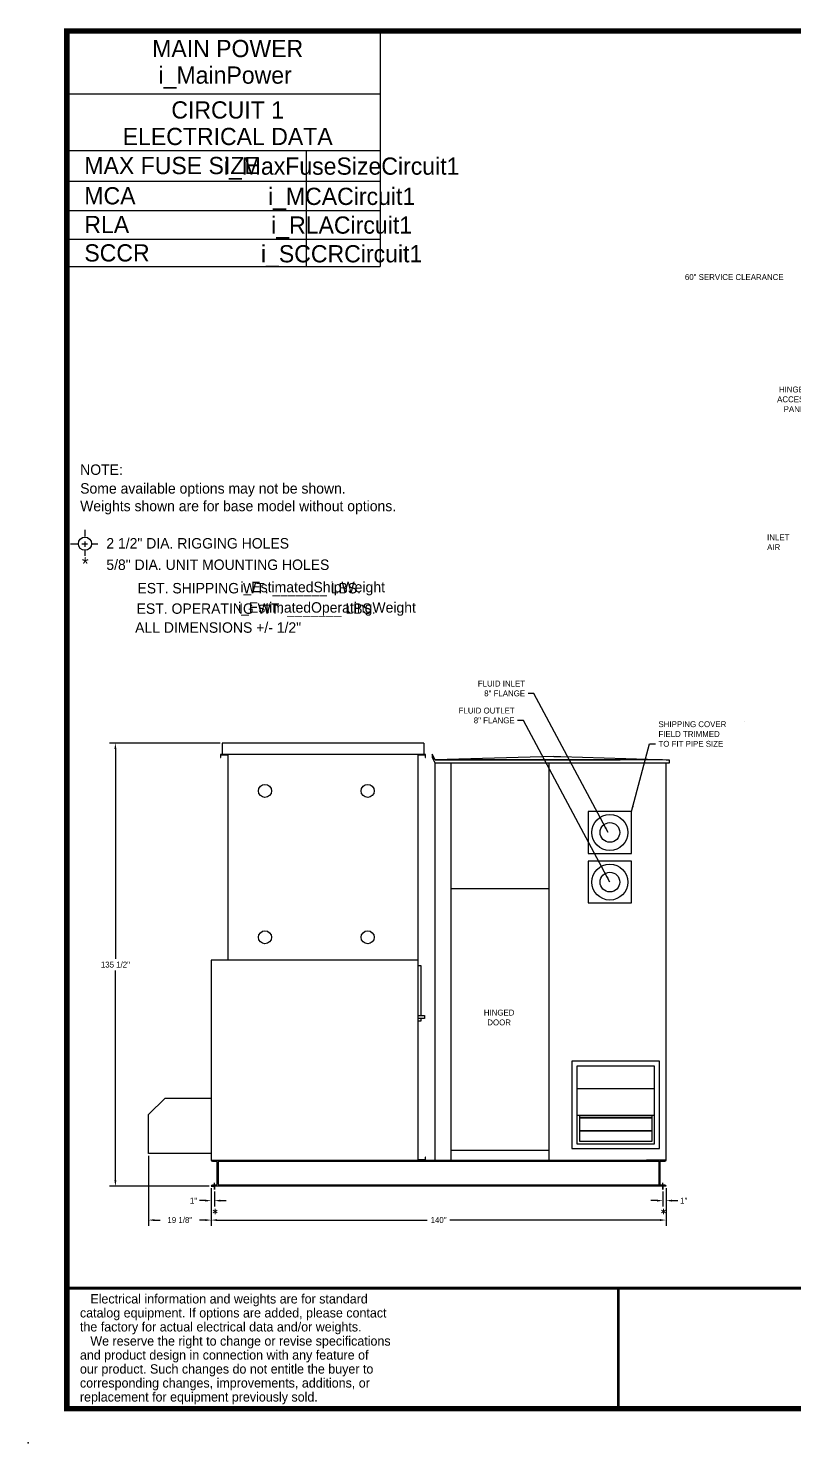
# Model space of a CAD drawing. Header units: inches. Extents: x -288 to 406, y -142 to 296.
# Drawn here: x -288.4 to -54.5, y -142.2 to 290.2 of the extents above; entities that cross this region are included whole.
import ezdxf
from ezdxf.enums import TextEntityAlignment as Align

# ---------------------------------------------------------------- set-up
doc = ezdxf.new("R2010")
doc.units = ezdxf.units.IN
doc.header["$MEASUREMENT"] = 0
doc.layers.get('0').update_dxf_attribs({"color": 10})
doc.layers.get('Defpoints').update_dxf_attribs({"color": 10})
doc.layers.add('C1E', color=1, linetype='Continuous')
doc.styles.add('ROMANS', font='romans.shx', dxfattribs={"height": 0.125})
doc.dimstyles.get("Standard").update_dxf_attribs({"dimscale": 10, "dimtxt": 0.18, "dimasz": 0.18, "dimexe": 0.18, "dimexo": 0.0625, "dimgap": 0.09, "dimtad": 0, "dimtih": 1, "dimtoh": 1, "dimdec": 4, "dimzin": 0, "dimdsep": 46, "dimlunit": 5, "dimtxsty": 'Standard', "dimcen": -0.2, "dimadec": 0, "dimazin": 0, "dimtfac": 1, "dimtdec": 4, "dimtofl": 0, "dimtmove": 0, "dimatfit": 3, "dimfxl": 1, "dimfrac": 2, "dimtolj": 1, "dimtzin": 0, "dimarcsym": 0})

# ---------------------------------------------------------------- blocks, each defined once
blk = doc.blocks.new('*D9')
at = {"color": 0, "lineweight": -2, "ltscale": 5}
for p, q in [((-93.53, -64.41), (-93.53, -69.99)), ((-96.33, -68.19), (-98.13, -68.19)), ((-94.53, -65.41), (-94.53, -69.99)), ((-91.73, -68.19), (-89.93, -68.19))]:
    blk.add_line(p, q, dxfattribs=at)
at = {"color": 0, "ltscale": 5}
for points in [[(-96.33, -67.89), (-96.33, -68.49), (-94.53, -68.19)], [(-91.73, -67.89), (-91.73, -68.49), (-93.53, -68.19)]]:
    blk.add_solid(points, dxfattribs=at)
at = {"layer": 'Defpoints', "color": 0, "ltscale": 5}
for p in [(-94.53, -64.79), (-93.53, -63.79), (-93.53, -68.19)]:
    blk.add_point(p, dxfattribs=at)
at = {"color": 0, "ltscale": 5, "insert": (-88.13, -68.19), "char_height": 1.8, "attachment_point": 5}
blk.add_mtext('\\A1;1"', dxfattribs=at)
blk = doc.blocks.new('*D10')
at = {"color": 0, "lineweight": -2, "ltscale": 5}
for p, q in [((-232.53, -64.41), (-232.53, -69.99)), ((-234.33, -68.19), (-236.13, -68.19)), ((-231.53, -65.41), (-231.53, -69.99)), ((-229.73, -68.19), (-227.93, -68.19))]:
    blk.add_line(p, q, dxfattribs=at)
at = {"color": 0, "ltscale": 5}
for points in [[(-234.33, -67.89), (-234.33, -68.49), (-232.53, -68.19)], [(-229.73, -67.89), (-229.73, -68.49), (-231.53, -68.19)]]:
    blk.add_solid(points, dxfattribs=at)
at = {"layer": 'Defpoints', "color": 0, "ltscale": 5}
for p in [(-232.53, -63.79), (-231.53, -64.79), (-232.53, -68.19)]:
    blk.add_point(p, dxfattribs=at)
at = {"color": 0, "ltscale": 5, "insert": (-237.93, -68.19), "char_height": 1.8, "attachment_point": 5}
blk.add_mtext('\\A1;1"', dxfattribs=at)
blk = doc.blocks.new('*D11')
at = {"color": 0, "lineweight": -2, "ltscale": 5}
for p, q in [((-232.53, -65.04), (-232.53, -75.93)), ((-93.53, -65.04), (-93.53, -75.93)), ((-230.73, -74.13), (-166.48, -74.13)), ((-95.33, -74.13), (-159.58, -74.13))]:
    blk.add_line(p, q, dxfattribs=at)
at = {"color": 0, "ltscale": 5}
for points in [[(-230.73, -73.83), (-230.73, -74.43), (-232.53, -74.13)], [(-95.33, -73.83), (-95.33, -74.43), (-93.53, -74.13)]]:
    blk.add_solid(points, dxfattribs=at)
at = {"layer": 'Defpoints', "color": 0, "ltscale": 5}
for p in [(-232.53, -64.41), (-93.53, -64.41), (-93.53, -74.13)]:
    blk.add_point(p, dxfattribs=at)
at = {"color": 0, "ltscale": 5, "insert": (-163.03, -74.13), "char_height": 1.8, "attachment_point": 5}
blk.add_mtext('\\A1;140"', dxfattribs=at)
blk = doc.blocks.new('*D12')
at = {"color": 0, "lineweight": -2, "ltscale": 5}
for p, q in [((-251.67, -54.44), (-251.67, -75.93)), ((-232.53, -65.04), (-232.53, -75.93)), ((-249.87, -74.13), (-248.1, -74.13)), ((-234.33, -74.13), (-236.1, -74.13))]:
    blk.add_line(p, q, dxfattribs=at)
at = {"color": 0, "ltscale": 5}
for points in [[(-249.87, -73.83), (-249.87, -74.43), (-251.67, -74.13)], [(-234.33, -73.83), (-234.33, -74.43), (-232.53, -74.13)]]:
    blk.add_solid(points, dxfattribs=at)
at = {"layer": 'Defpoints', "color": 0, "ltscale": 5}
for p in [(-251.67, -53.81), (-232.53, -64.41), (-251.67, -74.13)]:
    blk.add_point(p, dxfattribs=at)
at = {"color": 0, "ltscale": 5, "insert": (-242.1, -74.13), "char_height": 1.8, "attachment_point": 5}
blk.add_mtext('\\A1;19 1/8"', dxfattribs=at)
blk = doc.blocks.new('*D13')
at = {"color": 0, "lineweight": -2, "ltscale": 5}
for p, q in [((-229.8, 71.7), (-263.58, 71.7)), ((-261.78, 69.9), (-261.78, 5.76)), ((-261.78, -61.99), (-261.78, 2.16)), ((-233.16, -63.79), (-263.58, -63.79))]:
    blk.add_line(p, q, dxfattribs=at)
at = {"color": 0, "ltscale": 5}
for points in [[(-262.08, 69.9), (-261.48, 69.9), (-261.78, 71.7)], [(-262.08, -61.99), (-261.48, -61.99), (-261.78, -63.79)]]:
    blk.add_solid(points, dxfattribs=at)
at = {"layer": 'Defpoints', "color": 0, "ltscale": 5}
for p in [(-261.78, 71.7), (-229.17, 71.7), (-232.53, -63.79)]:
    blk.add_point(p, dxfattribs=at)
at = {"color": 0, "ltscale": 5, "insert": (-261.78, 3.96), "char_height": 1.8, "attachment_point": 5}
blk.add_mtext('\\A1;135 1/2"', dxfattribs=at)

msp = doc.modelspace()

# ---------------------------------------------------------------- linework, layer by layer
at = {"lineweight": 30}
for p, q in [((-271.07068, 136.94275), (-271.07068, 134.82473)), ((-275.45888, 132.65088), (-273.31088, 132.65088)), ((-272.07162, 132.65088), (-270.26039, 132.65088)), ((-271.07068, 133.33736), (-271.07068, 131.73557)), ((-271.07068, 130.59144), (-271.07068, 128.92112)), ((-269.02113, 132.65088), (-267.18599, 132.65088)), ((-108.13248, -131.80891), (-108.13248, -94.95391))]:
    msp.add_line(p, q, dxfattribs=at)
at = {"ltscale": 5}
for p, q in [((-69.44526, 78.35082), (-69.44526, 78.35082)), ((-97.03207, -34.049), (-120.78207, -34.049)), ((-97.03207, -42.15918), (-120.78207, -42.15918))]:
    msp.add_line(p, q, dxfattribs=at)
at = {"color": 1, "linetype": 'Continuous'}
for p, q in [((-167.54793, 71.69886), (-229.17293, 71.69886)), ((-229.17293, 71.69886), (-229.17293, 68.19886)), ((-167.54793, 71.69886), (-167.54793, 68.19886)), ((-229.67293, 68.19886), (-229.67293, 67.31886)), ((-227.42293, 68.19886), (-229.67293, 68.19886)), ((-229.67293, 67.31886), (-229.54793, 67.31886)), ((-229.54793, 68.07386), (-227.42293, 68.07386)), ((-229.54793, 67.31886), (-229.54793, 68.07386)), ((-227.42293, 68.19886), (-227.42293, 68.18286)), ((-169.29793, 68.19886), (-227.42293, 68.19886)), ((-169.29793, 68.18286), (-227.42293, 68.18286)), ((-227.42293, 68.07386), (-227.42293, 5.33986)), ((-167.04793, 68.19886), (-169.29793, 68.19886)), ((-169.29793, 68.19886), (-169.29793, 68.18286)), ((-169.29793, 68.07386), (-167.17293, 68.07386)), ((-169.29793, 5.33986), (-169.29793, 68.07386)), ((-167.17293, 68.07386), (-167.17293, 67.31886)), ((-167.17293, 67.31886), (-167.04793, 67.31886)), ((-167.04793, 67.31886), (-167.04793, 68.19886)), ((-216.81384, 5.32386), (-232.54793, 5.32386)), ((-232.54793, 5.32386), (-232.54793, -35.88514)), ((-216.81384, 5.33986), (-227.42293, 5.33986)), ((-227.40693, 5.33986), (-227.40693, 5.32386)), ((-186.17293, 5.32386), (-216.81384, 5.33986)), ((-169.29793, 5.33986), (-212.81384, 5.33986)), ((-169.31393, 5.32386), (-169.31393, 5.33986)), ((-169.29793, -55.67614), (-169.29793, 5.32386)), ((-169.29793, 3.69886), (-168.42293, 3.69886)), ((-168.42293, 3.69886), (-168.42293, -11.55114)), ((-169.29793, -11.55114), (-167.29793, -11.55114)), ((-167.29793, -12.55114), (-169.29793, -12.55114)), ((-168.42293, -12.55114), (-168.42293, -13.30114)), ((-167.29793, -11.55114), (-167.29793, -12.55114)), ((-168.42293, -13.30114), (-169.29793, -13.30114)), ((-95.53207, -25.54547), (-122.28207, -25.54547)), ((-122.28207, -25.54547), (-122.28207, -52.29547)), ((-95.53207, -52.29547), (-95.53207, -25.54547)), ((-97.03207, -27.04547), (-120.78207, -27.04547)), ((-120.78207, -27.04547), (-120.78207, -50.79547)), ((-97.03207, -50.79547), (-97.03207, -27.04547)), ((-251.67293, -41.90232), (-246.58193, -36.81132)), ((-246.58193, -36.81132), (-232.54793, -36.81132)), ((-232.53193, -35.88514), (-232.54793, -35.88514)), ((-232.54793, -35.88514), (-232.54793, -36.81132)), ((-232.54793, -36.81132), (-232.54793, -53.81132)), ((-232.53193, -35.88514), (-232.53193, -55.78514)), ((-251.67293, -53.81132), (-251.67293, -41.90232)), ((-120.00082, -42.15918), (-120.00082, -50.01422)), ((-97.81332, -42.77168), (-120.00082, -42.77168)), ((-120.00082, -42.83418), (-97.81332, -42.83418)), ((-97.81332, -50.01422), (-97.81332, -42.15918)), ((-97.81332, -46.83418), (-120.00082, -46.83418)), ((-120.00082, -46.89668), (-97.81332, -46.89668)), ((-120.78207, -50.79547), (-97.03207, -50.79547)), ((-120.00082, -50.01422), (-97.81332, -50.01422)), ((-232.54793, -53.81132), (-251.67293, -53.81132)), ((-232.54793, -53.81132), (-232.54793, -55.78514)), ((-232.53193, -55.78514), (-232.54793, -55.78514)), ((-232.54793, -55.78514), (-232.54793, -55.80114)), ((-232.54793, -55.80114), (-183.92293, -55.80114)), ((-167.17293, -55.67614), (-169.29793, -55.67614)), ((-167.17293, -54.92114), (-167.17293, -55.67614)), ((-167.04793, -54.92114), (-167.17293, -54.92114)), ((-167.04793, -55.80114), (-167.04793, -54.92114)), ((-122.28207, -52.29547), (-95.53207, -52.29547))]:
    msp.add_line(p, q, dxfattribs=at)
at = {"color": 1, "ltscale": 5}
for p, q in [((-164.03193, 66.56886), (-165.03193, 68.31886)), ((-165.03193, 68.31886), (-165.03193, 67.31886)), ((-165.03193, 67.31886), (-164.03193, 65.56886)), ((-127.84443, 67.56886), (-164.03193, 66.56886)), ((-164.03193, 66.56886), (-107.50259, 66.56886)), ((-94.65693, 66.56886), (-164.03193, 66.56886)), ((-164.03193, -55.78514), (-164.03193, 65.56886)), ((-92.53193, 65.56886), (-164.03193, 65.56886)), ((-159.1993, -55.78514), (-159.1993, 65.56886)), ((-129.1993, -55.78514), (-129.1993, 65.56886)), ((-127.84443, 67.56886), (-125.71943, 67.56886)), ((-125.71943, 67.56886), (-92.53193, 66.56886)), ((-93.53193, 66.56886), (-92.53193, 66.56886)), ((-93.53193, -55.78514), (-93.53193, 65.56886)), ((-92.53193, 66.56886), (-92.53193, 65.56886)), ((-159.1993, 27.21486), (-129.1993, 27.21486)), ((-164.03193, -55.78514), (-164.03193, 20.33986)), ((-232.53193, -55.78514), (-97.90693, -55.78514)), ((-232.53193, -55.78514), (-232.53193, -55.78514)), ((-232.15693, -56.16014), (-231.03193, -56.16014)), ((-230.28193, -63.78514), (-230.28193, -55.78514)), ((-230.28193, -56.16014), (-95.78193, -56.16014)), ((-167.03193, -55.78514), (-164.03193, -55.78514)), ((-164.03193, -55.78514), (-158.03193, -55.78514)), ((-159.1993, -52.78514), (-129.1993, -52.78514)), ((-93.53193, -55.78514), (-99.53193, -55.78514)), ((-95.78193, -55.78514), (-95.78193, -63.78514)), ((-95.03193, -56.16014), (-93.90693, -56.16014)), ((-93.53193, -55.78514), (-93.53193, -55.78514)), ((-230.65693, -63.03514), (-230.65693, -56.53514)), ((-95.40693, -56.53514), (-95.40693, -63.03514)), ((-93.53193, -63.78514), (-232.53193, -63.78514)), ((-232.53193, -63.78514), (-232.53193, -63.78514)), ((-232.53193, -63.78514), (-231.53193, -63.78514)), ((-231.03193, -63.41014), (-232.15693, -63.41014)), ((-231.53193, -64.78514), (-231.53193, -62.78514)), ((-231.53193, -63.78514), (-231.53193, -64.78514)), ((-95.78193, -63.41014), (-230.28193, -63.41014)), ((-93.90693, -63.41014), (-95.03193, -63.41014)), ((-94.53193, -64.78514), (-94.53193, -62.78514)), ((-93.53193, -63.78514), (-94.53193, -63.78514)), ((-94.53193, -63.78514), (-94.53193, -64.78514)), ((-93.53193, -63.78514), (-93.53193, -63.78514))]:
    msp.add_line(p, q, dxfattribs=at)
at = {"const_width": 1.6848}
msp.add_lwpolyline([(-276.61248, -131.80891), (397.30752, -131.80891), (397.30752, 289.39109), (-276.61248, 289.39109), (-276.61248, -131.80891)], dxfattribs=at)
at = {"color": 1, "ltscale": 5}
for points in [[(-117.28225, 37.99003), (-104.1277, 37.99003), (-104.1277, 50.75436), (-117.28225, 50.75436)], [(-117.28225, 22.81505), (-104.1277, 22.81505), (-104.1277, 35.57938), (-117.28225, 35.57938)]]:
    msp.add_lwpolyline(points, close=True, dxfattribs=at)
at = {"lineweight": 30, "const_width": 0.8424}
for points in [[(-107.13649, -94.95391), (-276.61248, -94.95391)], [(397.30752, -94.95391), (-108.13248, -94.95391), (-108.13248, -131.80891)]]:
    msp.add_lwpolyline(points, dxfattribs=at)
at = {"lineweight": 30}
msp.add_circle((-271.07068, 132.65088), 2.01408, dxfattribs=at)
at = {"color": 1, "linetype": 'Continuous'}
for centre in [(-216.07278, 57.07386), (-184.69097, 57.07386), (-216.07278, 12.32386), (-184.69097, 12.32386)]:
    msp.add_circle(centre, 2, dxfattribs=at)
at = {"color": 1, "ltscale": 5}
for centre, radius in [((-110.68257, 44.38365), 5.5), ((-110.68257, 44.38365), 3), ((-110.68257, 29.20867), 5.5), ((-110.68257, 29.20867), 3)]:
    msp.add_circle(centre, radius, dxfattribs=at)
for centre, start, end in [((-232.15693, -55.78514), 180, 270), ((-231.03193, -56.53514), 0, 90), ((-95.03193, -56.53514), 90, 180), ((-93.90693, -55.78514), 270, 360), ((-232.15693, -63.78514), 90, 180), ((-231.03193, -63.03514), 270, 0), ((-95.03193, -63.03514), 180, 270), ((-93.90693, -63.78514), 0, 90)]:
    msp.add_arc(centre, 0.375, start, end, dxfattribs=at)
msp.add_point((-288.39178, -142.19775))
at = {"layer": 'C1E', "lineweight": 30}
for p, q in [((-180.8438, 289.39109), (-180.8438, 217.35591)), ((-180.8438, 270.10536), (-276.61248, 270.10536)), ((-180.8438, 252.73884), (-276.0869, 252.73884)), ((-203.5222, 252.73884), (-203.5222, 217.35591)), ((-276.11391, 243.54349), (-180.8438, 243.54349)), ((-276.32776, 234.54505), (-180.8438, 234.54505)), ((-276.76999, 225.78982), (-180.8438, 225.78982)), ((-276.75513, 217.35591), (-180.8438, 217.35591))]:
    msp.add_line(p, q, dxfattribs=at)

# ---------------------------------------------------------------- texts
at = {"color": 1}
msp.add_text('60" SERVICE CLEARANCE', height=1.8, dxfattribs=at).set_placement((-87.76511, 213.26788))
at = {"lineweight": 30}
for s, height, p in [('NOTE:', 3.19127, (-272.53734, 153.69945)), ('Some available options may not be shown.', 3.1912704, (-272.53734, 147.97157)), ('Weights shown are for base model without options.', 3.1912704, (-272.53734, 142.59084)), ('2 1/2" DIA. RIGGING HOLES', 3.1912704, (-264.54807, 131.18043)), ('5/8" DIA. UNIT MOUNTING HOLES', 3.1912704, (-264.54807, 124.63467)), ('   Electrical information and weights are for standard', 2.8509975, (-272.61536, -99.63199)), ('catalog equipment. If options are added, please contact', 2.8509975, (-272.61536, -103.90848)), ('the factory for actual electrical data and/or weights.', 2.8509975, (-272.61536, -108.18498)), ('   We reserve the right to change or revise specifications', 2.8509975, (-272.61536, -112.5154)), ('and product design in connection with any feature of', 2.8509975, (-272.61536, -116.7919)), ('our product. Such changes do not entitle the buyer to', 2.8509975, (-272.61536, -121.0684)), ('corresponding changes, improvements, additions, or ', 2.8509975, (-272.61536, -125.34489)), ('replacement for equipment previously sold.', 2.8509975, (-272.61536, -129.62139))]:
    msp.add_text(s, height=height, dxfattribs=at).set_placement(p)
for s, height, p in [('*', 3.92745, (-270.98779, 124.57941)), ('i_EstimatedShipWeight', 3.1949329, (-201.49231, 117.81193)), ('EST. SHIPPING WT. _______ LBS.', 3.1912704, (-220.88901, 117.46331)), ('EST. OPERATING WT. _______ LBS.', 3.1912704, (-218.76997, 111.22098)), ('i_EstimatedOperatingWeight', 3.1912704, (-197.12566, 111.56959)), ('ALL DIMENSIONS +/- 1/2"', 3.1912704, (-230.39017, 105.42937))]:
    msp.add_text(s, height=height, dxfattribs=at).set_placement(p, align=Align.CENTER)
at = {"color": 1, "ltscale": 5, "char_height": 1.8}
for s, insert, attachment_point in [('HINGED\\PACCESS\\PPANEL', (-49.69366, 172.90471), 9), ('INLET\\PAIR', (-62.6531, 135.50382), 1), ('FLUID INLET\\P8" FLANGE', (-136.59895, 85.96977), 9), ('FLUID OUTLET\\P8" FLANGE', (-139.78711, 77.71982), 9), ('SHIPPING COVER\\PFIELD TRIMMED\\PTO FIT PIPE SIZE', (-95.84526, 70.55082), 7), ('HINGED\\PDOOR', (-144.53452, -12.21322), 5)]:
    msp.add_mtext(s, dxfattribs=dict(at, insert=insert, attachment_point=attachment_point))
at = {"color": 1, "char_height": 2.99066, "attachment_point": 4, "style": 'ROMANS'}
for insert in [(-232.31487, -72.15167), (-95.31487, -72.15167)]:
    msp.add_mtext('*', dxfattribs=dict(at, insert=insert))
at = {"layer": 'C1E', "lineweight": 30}
for s, p in [('MAIN POWER', (-227.47307, 281.4105)), ('i_MainPower', (-228.24181, 273.29508)), ('CIRCUIT 1', (-227.47307, 262.64262)), ('ELECTRICAL DATA', (-227.47307, 254.5272)), ('i_MaxFuseSizeCircuit1', (-192.6628, 245.46608)), ('i_MCACircuit1', (-192.6628, 236.21893)), ('i_RLACircuit1', (-192.6628, 227.44393)), ('i_SCCRCircuit1', (-192.6628, 218.66893))]:
    msp.add_text(s, height=5.265, dxfattribs=at).set_placement(p, align=Align.CENTER)
for s, p in [('MAX FUSE SIZE', (-271.26833, 245.64362)), ('MCA', (-271.26833, 236.39648)), ('RLA', (-271.26833, 227.62148)), ('SCCR', (-271.26833, 218.93786))]:
    msp.add_text(s, height=5.265, dxfattribs=at).set_placement(p)

# ---------------------------------------------------------------- dimensions: what is measured, and where the dimension line sits
at = {"color": 1, "ltscale": 5}
dim = msp.add_linear_dim(base=(-261.78453, 71.69886), p1=(-232.53193, -63.78514), p2=(-229.17293, 71.69886), angle=90, dimstyle='Standard', override={"dimpost": '"'}, dxfattribs=at)
dim.commit()
dim.dimension.update_dxf_attribs({"geometry": '*D13', "text_midpoint": (-261.78453, 3.95686)})
for base, p1, p2, picture, middle in [((-251.67293, -74.12821), (-232.53193, -64.41014), (-251.67293, -53.81132), '*D12', (-242.10243, -74.12821)), ((-232.53193, -68.18874), (-231.53193, -64.78514), (-232.53193, -63.78514), '*D10', (-237.93193, -68.18874)), ((-93.53193, -68.18874), (-94.53193, -64.78514), (-93.53193, -63.78514), '*D9', (-88.13193, -68.18874))]:
    dim = msp.add_linear_dim(base=base, p1=p1, p2=p2, dimstyle='Standard', override={"dimpost": '"'}, dxfattribs=at)
    dim.commit()
    dim.dimension.update_dxf_attribs({"geometry": picture, "text_midpoint": middle})
dim = msp.add_linear_dim(base=(-93.53193, -74.12821), p1=(-232.53193, -64.41014), p2=(-93.53193, -64.41014), text='140"', dimstyle='Standard', override={"dimpost": '"'}, dxfattribs=at)
dim.commit()
dim.dimension.update_dxf_attribs({"geometry": '*D11', "text_midpoint": (-163.03193, -74.12821)})

# ---------------------------------------------------------------- leaders
at = {"color": 1, "ltscale": 5, "annotation_type": 0, "has_hookline": 1}
for points, hookline_direction, text_width in [([(-36.33188, 167.78349), (-46.99366, 173.80471), (-48.79366, 173.80471)], 1, 10.2), ([(-111.25972, 44.38365), (-133.89895, 86.86977), (-135.69895, 86.86977)], 1, 18), ([(-110.68257, 29.20867), (-137.08711, 78.61982), (-138.88711, 78.61982)], 1, 20.4), ([(-104.1277, 50.75436), (-98.54526, 71.45082), (-96.74526, 71.45082)], 0, 26.4)]:
    msp.add_leader(points, dimstyle='Standard', override={"dimgap": 0.09, "dimtad": 0}, dxfattribs=dict(at, hookline_direction=hookline_direction, text_width=text_width))

doc.saveas('drawing.dxf')
